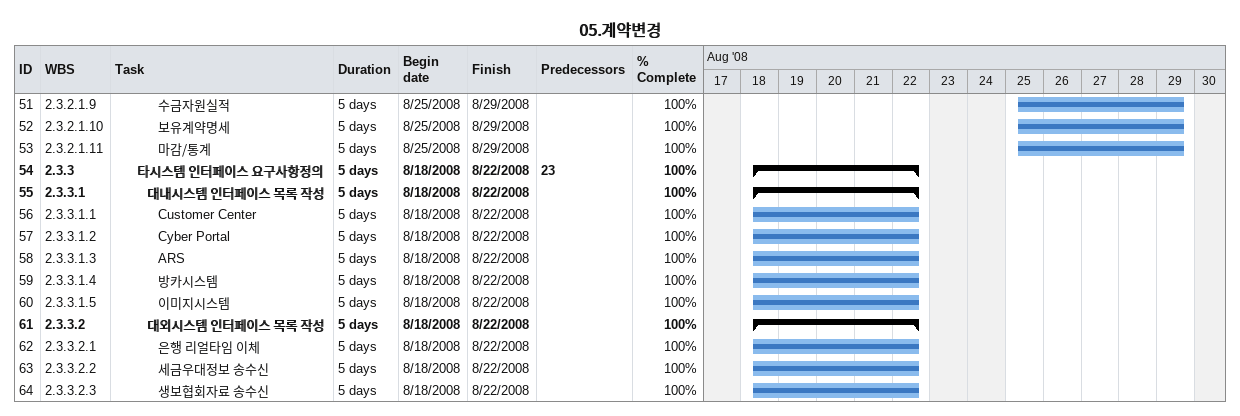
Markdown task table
05.계약변경

| ID | WBS | Task | Duration | Start | Finish | Predecessors | % complete |
|---|---|---|---|---|---|---|---|
| 51 | 2.3.2.1.9 | 수금자원실적 | 5d | 2008-08-25 | 2008-08-29 |  | 100 |
| 52 | 2.3.2.1.10 | 보유계약명세 | 5d | 2008-08-25 | 2008-08-29 |  | 100 |
| 53 | 2.3.2.1.11 | 마감/통계 | 5d | 2008-08-25 | 2008-08-29 |  | 100 |
| 54 | 2.3.3 | **타시스템 인터페이스 요구사항정의** | 5d | 2008-08-18 | 2008-08-22 | 23 | 100 |
| 55 | 2.3.3.1 | **대내시스템 인터페이스 목록 작성** | 5d | 2008-08-18 | 2008-08-22 |  | 100 |
| 56 | 2.3.3.1.1 | Customer Center | 5d | 2008-08-18 | 2008-08-22 |  | 100 |
| 57 | 2.3.3.1.2 | Cyber Portal | 5d | 2008-08-18 | 2008-08-22 |  | 100 |
| 58 | 2.3.3.1.3 | ARS | 5d | 2008-08-18 | 2008-08-22 |  | 100 |
| 59 | 2.3.3.1.4 | 방카시스템 | 5d | 2008-08-18 | 2008-08-22 |  | 100 |
| 60 | 2.3.3.1.5 | 이미지시스템 | 5d | 2008-08-18 | 2008-08-22 |  | 100 |
| 61 | 2.3.3.2 | **대외시스템 인터페이스 목록 작성** | 5d | 2008-08-18 | 2008-08-22 |  | 100 |
| 62 | 2.3.3.2.1 | 은행 리얼타임 이체 | 5d | 2008-08-18 | 2008-08-22 |  | 100 |
| 63 | 2.3.3.2.2 | 세금우대정보 송수신 | 5d | 2008-08-18 | 2008-08-22 |  | 100 |
| 64 | 2.3.3.2.3 | 생보협회자료 송수신 | 5d | 2008-08-18 | 2008-08-22 |  | 100 |
